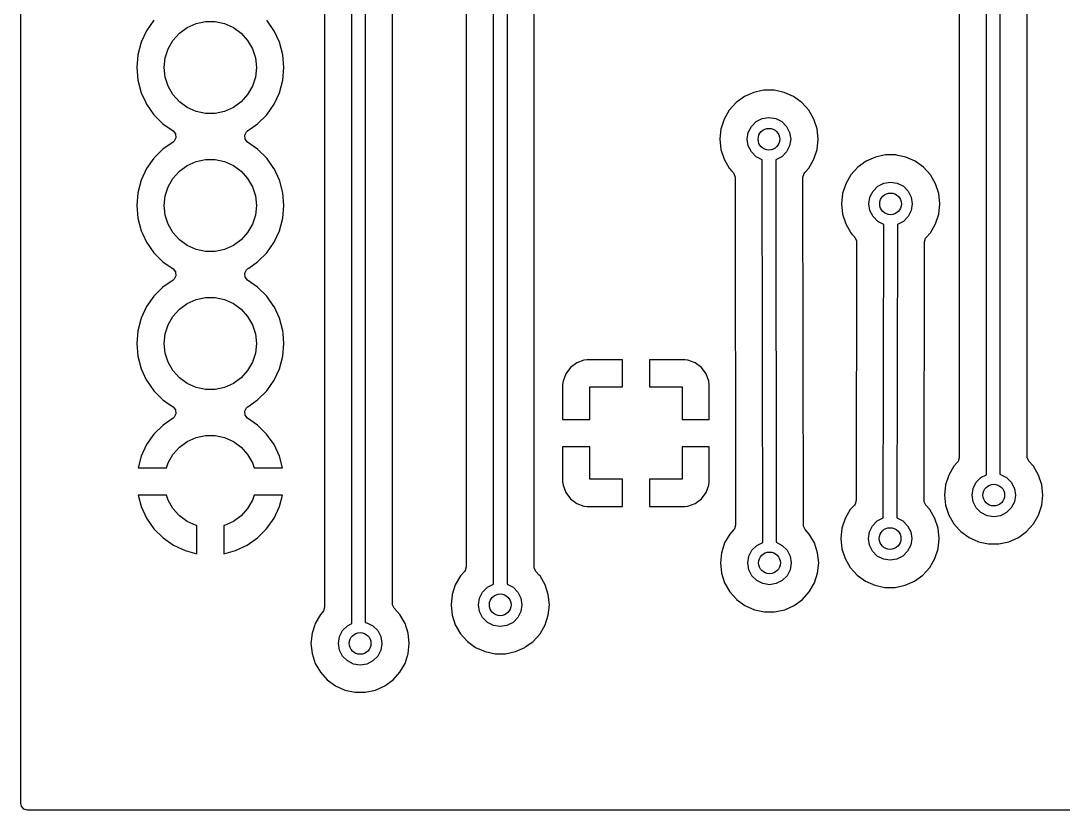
# Model space of a CAD drawing. Extents: x 3.21 to 9.09, y -3.7 to -1.61.
# Drawn here: x 3.209 to 3.964, y -2.76 to -2.188 of the extents above; entities that cross this region are included whole.
import ezdxf

# ---------------------------------------------------------------- set-up
doc = ezdxf.new("R2010")
doc.units = 0
doc.header["$MEASUREMENT"] = 0
doc.layers.add('BLACK', color=7, linetype='CONTINUOUS')

msp = doc.modelspace()

# ---------------------------------------------------------------- linework, layer by layer
at = {"layer": 'BLACK', "linetype": 'CONTINUOUS'}
for p, q in [((3.20868, -2.42205), (3.20868, -1.75315)), ((3.44862, -2.62502), (3.44862, -1.93385)), ((3.45846, -1.93385), (3.45846, -2.62421)), ((3.42892, -1.9464), (3.42892, -2.61317)), ((3.47817, -2.61055), (3.47817, -1.9464)), ((3.55138, -2.59647), (3.55138, -2.03897)), ((3.56122, -2.03897), (3.56122, -2.59647)), ((3.53167, -2.05152), (3.53167, -2.58391)), ((3.58093, -2.27402), (3.58093, -2.12087)), ((3.90886, -2.51714), (3.90886, -2.13582)), ((3.9187, -2.13582), (3.9187, -2.51686)), ((3.88915, -2.14837), (3.88915, -2.50482)), ((3.93841, -2.47008), (3.93841, -2.14837)), ((3.30518, -2.18774), (3.29984, -2.19536)), ((3.32933, -2.19307), (3.33572, -2.19022)), ((3.33572, -2.19022), (3.34257, -2.18877)), ((3.34257, -2.18877), (3.34956, -2.18877)), ((3.34956, -2.18877), (3.3564, -2.19022)), ((3.3564, -2.19022), (3.3628, -2.19307)), ((3.39217, -2.19519), (3.38695, -2.18774)), ((3.29984, -2.19536), (3.29591, -2.20379)), ((3.29984, -2.19536), (3.29984, -2.19536)), ((3.31899, -2.20238), (3.32367, -2.19718)), ((3.32367, -2.19718), (3.32933, -2.19307)), ((3.3628, -2.19307), (3.36846, -2.19718)), ((3.36846, -2.19718), (3.37314, -2.20238)), ((3.39228, -2.19536), (3.39217, -2.19519)), ((3.39622, -2.20379), (3.39228, -2.19536)), ((3.29591, -2.20379), (3.2935, -2.21278)), ((3.29591, -2.20379), (3.29591, -2.20379)), ((3.31549, -2.20844), (3.31899, -2.20238)), ((3.37314, -2.20238), (3.37663, -2.20844)), ((3.39862, -2.21278), (3.39622, -2.20379)), ((3.2935, -2.21278), (3.29269, -2.22205)), ((3.2935, -2.21278), (3.2935, -2.21278)), ((3.31333, -2.21509), (3.31549, -2.20844)), ((3.37663, -2.20844), (3.3788, -2.21509)), ((3.39944, -2.22205), (3.39862, -2.21278)), ((3.29269, -2.22205), (3.29269, -2.22205)), ((3.29269, -2.22205), (3.2935, -2.23132)), ((3.3126, -2.22205), (3.31333, -2.21509)), ((3.31333, -2.229), (3.3126, -2.22205)), ((3.3788, -2.21509), (3.37953, -2.22205)), ((3.37953, -2.22205), (3.3788, -2.229)), ((3.39862, -2.23132), (3.39944, -2.22205)), ((3.31549, -2.23566), (3.31333, -2.229)), ((3.3788, -2.229), (3.37663, -2.23566)), ((3.2935, -2.23132), (3.2935, -2.23132)), ((3.2935, -2.23132), (3.29591, -2.2403)), ((3.31899, -2.24172), (3.31549, -2.23566)), ((3.37663, -2.23566), (3.37314, -2.24172)), ((3.39622, -2.2403), (3.39862, -2.23132)), ((3.29591, -2.2403), (3.29591, -2.2403)), ((3.29591, -2.2403), (3.29591, -2.2403)), ((3.29591, -2.2403), (3.29928, -2.24752)), ((3.32367, -2.24692), (3.31899, -2.24172)), ((3.37314, -2.24172), (3.36846, -2.24692)), ((3.39228, -2.24873), (3.39622, -2.2403)), ((3.73336, -2.24314), (3.72733, -2.24752)), ((3.74017, -2.24011), (3.73336, -2.24314)), ((3.73336, -2.24314), (3.73336, -2.24314)), ((3.74628, -2.23881), (3.74017, -2.24011)), ((3.74017, -2.24011), (3.74017, -2.24011)), ((3.74745, -2.23856), (3.74628, -2.23881)), ((3.75491, -2.23856), (3.74745, -2.23856)), ((3.75608, -2.23881), (3.75491, -2.23856)), ((3.7622, -2.24011), (3.75608, -2.23881)), ((3.76901, -2.24314), (3.7622, -2.24011)), ((3.7622, -2.24011), (3.7622, -2.24011)), ((3.7742, -2.24692), (3.76901, -2.24314)), ((3.76901, -2.24314), (3.76901, -2.24314)), ((3.29928, -2.24752), (3.29984, -2.24873)), ((3.29984, -2.24873), (3.29984, -2.24873)), ((3.29984, -2.24873), (3.30518, -2.25635)), ((3.32933, -2.25103), (3.32367, -2.24692)), ((3.33572, -2.25387), (3.32933, -2.25103)), ((3.3628, -2.25103), (3.3564, -2.25387)), ((3.36846, -2.24692), (3.3628, -2.25103)), ((3.38695, -2.25635), (3.39228, -2.24873)), ((3.72733, -2.24752), (3.72234, -2.25306)), ((3.77503, -2.24752), (3.7742, -2.24692)), ((3.78002, -2.25306), (3.77503, -2.24752)), ((3.30518, -2.25635), (3.30518, -2.25635)), ((3.30518, -2.25635), (3.31176, -2.26293)), ((3.34257, -2.25533), (3.33572, -2.25387)), ((3.34956, -2.25533), (3.34257, -2.25533)), ((3.3564, -2.25387), (3.34956, -2.25533)), ((3.38037, -2.26293), (3.38695, -2.25635)), ((3.71861, -2.25952), (3.71675, -2.26527)), ((3.72234, -2.25306), (3.71861, -2.25952)), ((3.71861, -2.25952), (3.71861, -2.25952)), ((3.74192, -2.26128), (3.74631, -2.25904)), ((3.74631, -2.25904), (3.75118, -2.25827)), ((3.75118, -2.25827), (3.75605, -2.25904)), ((3.75605, -2.25904), (3.76044, -2.26128)), ((3.78375, -2.25952), (3.78002, -2.25306)), ((3.78605, -2.2666), (3.78375, -2.25952)), ((3.31176, -2.26293), (3.31176, -2.26293)), ((3.31176, -2.26293), (3.31906, -2.26805)), ((3.37306, -2.26805), (3.37687, -2.26538)), ((3.37687, -2.26538), (3.38037, -2.26293)), ((3.71631, -2.2666), (3.71553, -2.27402)), ((3.71675, -2.26527), (3.71631, -2.2666)), ((3.7362, -2.26915), (3.73844, -2.26476)), ((3.73844, -2.26476), (3.74192, -2.26128)), ((3.76044, -2.26128), (3.76392, -2.26476)), ((3.76392, -2.26476), (3.76616, -2.26915)), ((3.78683, -2.27402), (3.78605, -2.2666)), ((3.31906, -2.26805), (3.32078, -2.2702)), ((3.32106, -2.27293), (3.31982, -2.27539)), ((3.32078, -2.2702), (3.32106, -2.27293)), ((3.37106, -2.27116), (3.3723, -2.26871)), ((3.37135, -2.2739), (3.37106, -2.27116)), ((3.37306, -2.27605), (3.37135, -2.2739)), ((3.3723, -2.26871), (3.37306, -2.26805)), ((3.58093, -2.52236), (3.58093, -2.27402)), ((3.71553, -2.27402), (3.71631, -2.28143)), ((3.73543, -2.27402), (3.7362, -2.26915)), ((3.7362, -2.27888), (3.73543, -2.27402)), ((3.76616, -2.26915), (3.76693, -2.27402)), ((3.76693, -2.27402), (3.76616, -2.27888)), ((3.78605, -2.28143), (3.78683, -2.27402)), ((3.31176, -2.28116), (3.30518, -2.28774)), ((3.31906, -2.27605), (3.31176, -2.28116)), ((3.31982, -2.27539), (3.31906, -2.27605)), ((3.38037, -2.28116), (3.37306, -2.27605)), ((3.38695, -2.28774), (3.38037, -2.28116)), ((3.38037, -2.28116), (3.38037, -2.28116)), ((3.71631, -2.28143), (3.71631, -2.28143)), ((3.71631, -2.28143), (3.71861, -2.28851)), ((3.73844, -2.28327), (3.7362, -2.27888)), ((3.76616, -2.27888), (3.76392, -2.28327)), ((3.78375, -2.28852), (3.78605, -2.28143)), ((3.30518, -2.28774), (3.29984, -2.29536)), ((3.33572, -2.29022), (3.34257, -2.28877)), ((3.34257, -2.28877), (3.34956, -2.28877)), ((3.34956, -2.28877), (3.3564, -2.29022)), ((3.39217, -2.29519), (3.38695, -2.28774)), ((3.71861, -2.28851), (3.71861, -2.28852)), ((3.71861, -2.28852), (3.72234, -2.29497)), ((3.74192, -2.28676), (3.73844, -2.28327)), ((3.74628, -2.28897), (3.74192, -2.28676)), ((3.74663, -2.56616), (3.74628, -2.28897)), ((3.76044, -2.28676), (3.75612, -2.28896)), ((3.75612, -2.28896), (3.75648, -2.56614)), ((3.76392, -2.28327), (3.76044, -2.28676)), ((3.78002, -2.29497), (3.78375, -2.28852)), ((3.82155, -2.28999), (3.81552, -2.29437)), ((3.82835, -2.28696), (3.82155, -2.28999)), ((3.82155, -2.28999), (3.82155, -2.28999)), ((3.83437, -2.28568), (3.82835, -2.28696)), ((3.82835, -2.28696), (3.82835, -2.28696)), ((3.83564, -2.28541), (3.83437, -2.28568)), ((3.8431, -2.28541), (3.83564, -2.28541)), ((3.84465, -2.28574), (3.8431, -2.28541)), ((3.85039, -2.28696), (3.84465, -2.28574)), ((3.85719, -2.28999), (3.85039, -2.28696)), ((3.85039, -2.28696), (3.85039, -2.28696)), ((3.86322, -2.29437), (3.85719, -2.28999)), ((3.85719, -2.28999), (3.85719, -2.28999)), ((3.29984, -2.29536), (3.29591, -2.30379)), ((3.29984, -2.29536), (3.29984, -2.29536)), ((3.31899, -2.30238), (3.32367, -2.29718)), ((3.32367, -2.29718), (3.32933, -2.29307)), ((3.32933, -2.29307), (3.33572, -2.29022)), ((3.3564, -2.29022), (3.3628, -2.29307)), ((3.3628, -2.29307), (3.36846, -2.29718)), ((3.36846, -2.29718), (3.37314, -2.30238)), ((3.39228, -2.29536), (3.39217, -2.29519)), ((3.39622, -2.30379), (3.39228, -2.29536)), ((3.72234, -2.29497), (3.72411, -2.29694)), ((3.72411, -2.29694), (3.72534, -2.2983)), ((3.7771, -2.29822), (3.77769, -2.29756)), ((3.77769, -2.29756), (3.78002, -2.29497)), ((3.81552, -2.29437), (3.81053, -2.29991)), ((3.86821, -2.29991), (3.86322, -2.29437)), ((3.86322, -2.29437), (3.86322, -2.29437)), ((3.29591, -2.30379), (3.2935, -2.31278)), ((3.29591, -2.30379), (3.29591, -2.30379)), ((3.31549, -2.30844), (3.31899, -2.30238)), ((3.37314, -2.30238), (3.37663, -2.30844)), ((3.39638, -2.30441), (3.39622, -2.30379)), ((3.39622, -2.30379), (3.39622, -2.30379)), ((3.39622, -2.30379), (3.39622, -2.30379)), ((3.39862, -2.31278), (3.39638, -2.30441)), ((3.72534, -2.2983), (3.72653, -2.30078)), ((3.72653, -2.30078), (3.72659, -2.30156)), ((3.72659, -2.30156), (3.72691, -2.55363)), ((3.77584, -2.30149), (3.77661, -2.29885)), ((3.77616, -2.54984), (3.77584, -2.30149)), ((3.77661, -2.29885), (3.7771, -2.29822)), ((3.81053, -2.29991), (3.8068, -2.30637)), ((3.8345, -2.30589), (3.83937, -2.30512)), ((3.83937, -2.30512), (3.84424, -2.30589)), ((3.87194, -2.30637), (3.86821, -2.29991)), ((3.2935, -2.31278), (3.29269, -2.32205)), ((3.2935, -2.31278), (3.2935, -2.31278)), ((3.31333, -2.31509), (3.31549, -2.30844)), ((3.37663, -2.30844), (3.3788, -2.31509)), ((3.39944, -2.32205), (3.39862, -2.31278)), ((3.8068, -2.30637), (3.8045, -2.31345)), ((3.8068, -2.30637), (3.8068, -2.30637)), ((3.82439, -2.316), (3.82663, -2.31161)), ((3.82663, -2.31161), (3.83011, -2.30813)), ((3.83011, -2.30813), (3.8345, -2.30589)), ((3.84424, -2.30589), (3.84863, -2.30813)), ((3.84863, -2.30813), (3.85211, -2.31161)), ((3.85211, -2.31161), (3.85435, -2.316)), ((3.87424, -2.31345), (3.87194, -2.30637)), ((3.3126, -2.32205), (3.31333, -2.31509)), ((3.3788, -2.31509), (3.37953, -2.32205)), ((3.8045, -2.31345), (3.80372, -2.32087)), ((3.8045, -2.31345), (3.8045, -2.31345)), ((3.82362, -2.32087), (3.82439, -2.316)), ((3.85435, -2.316), (3.85512, -2.32087)), ((3.87502, -2.32087), (3.87424, -2.31345)), ((3.29269, -2.32205), (3.29269, -2.32205)), ((3.29269, -2.32205), (3.2935, -2.33132)), ((3.31333, -2.329), (3.3126, -2.32205)), ((3.37953, -2.32205), (3.3788, -2.329)), ((3.39862, -2.33132), (3.39944, -2.32205)), ((3.80372, -2.32087), (3.8045, -2.32828)), ((3.82439, -2.32573), (3.82362, -2.32087)), ((3.82663, -2.33012), (3.82439, -2.32573)), ((3.85435, -2.32573), (3.85211, -2.33012)), ((3.85512, -2.32087), (3.85435, -2.32573)), ((3.87424, -2.32828), (3.87502, -2.32087)), ((3.2935, -2.33132), (3.2935, -2.33132)), ((3.2935, -2.33132), (3.29591, -2.3403)), ((3.31549, -2.33566), (3.31333, -2.329)), ((3.3788, -2.329), (3.37663, -2.33566)), ((3.39622, -2.3403), (3.39862, -2.33132)), ((3.8045, -2.32828), (3.8045, -2.32828)), ((3.8045, -2.32828), (3.8068, -2.33537)), ((3.8068, -2.33537), (3.8068, -2.33537)), ((3.8068, -2.33537), (3.81053, -2.34182)), ((3.83011, -2.33361), (3.82663, -2.33012)), ((3.83442, -2.3358), (3.83011, -2.33361)), ((3.84863, -2.33361), (3.84427, -2.33583)), ((3.85211, -2.33012), (3.84863, -2.33361)), ((3.86821, -2.34182), (3.87194, -2.33537)), ((3.87194, -2.33537), (3.87424, -2.32828)), ((3.29591, -2.3403), (3.29591, -2.3403)), ((3.29591, -2.3403), (3.29591, -2.3403)), ((3.29591, -2.3403), (3.29705, -2.34275)), ((3.29705, -2.34275), (3.29984, -2.34873)), ((3.31899, -2.34172), (3.31549, -2.33566)), ((3.32367, -2.34692), (3.31899, -2.34172)), ((3.37314, -2.34172), (3.36846, -2.34692)), ((3.37663, -2.33566), (3.37314, -2.34172)), ((3.39228, -2.34873), (3.39622, -2.3403)), ((3.81053, -2.34182), (3.81137, -2.34275)), ((3.81137, -2.34275), (3.81345, -2.34506)), ((3.83408, -2.54842), (3.83442, -2.3358)), ((3.84427, -2.33583), (3.84392, -2.54845)), ((3.86521, -2.34516), (3.86821, -2.34182)), ((3.29984, -2.34873), (3.29984, -2.34873)), ((3.29984, -2.34873), (3.30518, -2.35635)), ((3.32933, -2.35103), (3.32367, -2.34692)), ((3.36846, -2.34692), (3.3628, -2.35103)), ((3.38695, -2.35635), (3.39228, -2.34873)), ((3.81345, -2.34506), (3.81464, -2.34754)), ((3.8147, -2.34833), (3.8144, -2.53584)), ((3.81464, -2.34754), (3.8147, -2.34833)), ((3.86365, -2.53592), (3.86395, -2.34842)), ((3.86395, -2.34842), (3.86473, -2.34578)), ((3.86473, -2.34578), (3.86521, -2.34516)), ((3.30518, -2.35635), (3.30518, -2.35635)), ((3.30518, -2.35635), (3.31176, -2.36293)), ((3.33572, -2.35387), (3.32933, -2.35103)), ((3.34257, -2.35533), (3.33572, -2.35387)), ((3.34956, -2.35533), (3.34257, -2.35533)), ((3.3564, -2.35387), (3.34956, -2.35533)), ((3.3628, -2.35103), (3.3564, -2.35387)), ((3.38037, -2.36293), (3.38695, -2.35635)), ((3.31176, -2.36293), (3.31176, -2.36293)), ((3.31176, -2.36293), (3.31906, -2.36805)), ((3.37394, -2.36744), (3.38037, -2.36293)), ((3.31906, -2.36805), (3.32078, -2.3702)), ((3.32106, -2.37293), (3.31982, -2.37539)), ((3.32078, -2.3702), (3.32106, -2.37293)), ((3.37106, -2.37116), (3.3723, -2.36871)), ((3.37135, -2.3739), (3.37106, -2.37116)), ((3.3723, -2.36871), (3.37306, -2.36805)), ((3.37306, -2.36805), (3.37394, -2.36744)), ((3.31906, -2.37605), (3.31176, -2.38116)), ((3.31982, -2.37539), (3.31906, -2.37605)), ((3.37306, -2.37605), (3.37135, -2.3739)), ((3.38037, -2.38116), (3.37306, -2.37605)), ((3.30518, -2.38774), (3.29984, -2.39536)), ((3.31176, -2.38116), (3.30518, -2.38774)), ((3.38695, -2.38774), (3.38037, -2.38116)), ((3.38037, -2.38116), (3.38037, -2.38116)), ((3.39217, -2.39519), (3.38695, -2.38774)), ((3.29984, -2.39536), (3.29591, -2.40379)), ((3.29984, -2.39536), (3.29984, -2.39536)), ((3.32367, -2.39718), (3.32933, -2.39307)), ((3.32933, -2.39307), (3.33572, -2.39022)), ((3.33572, -2.39022), (3.34257, -2.38877)), ((3.34257, -2.38877), (3.34956, -2.38877)), ((3.34956, -2.38877), (3.3564, -2.39022)), ((3.3564, -2.39022), (3.3628, -2.39307)), ((3.3628, -2.39307), (3.36846, -2.39718)), ((3.39228, -2.39536), (3.39217, -2.39519)), ((3.39622, -2.40379), (3.39228, -2.39536)), ((3.31549, -2.40844), (3.31899, -2.40238)), ((3.31899, -2.40238), (3.32367, -2.39718)), ((3.36846, -2.39718), (3.37314, -2.40238)), ((3.37314, -2.40238), (3.37663, -2.40844)), ((3.29591, -2.40379), (3.2935, -2.41278)), ((3.29591, -2.40379), (3.29591, -2.40379)), ((3.31333, -2.41509), (3.31549, -2.40844)), ((3.37663, -2.40844), (3.3788, -2.41509)), ((3.39862, -2.41278), (3.39622, -2.40379)), ((3.2935, -2.41278), (3.29269, -2.42205)), ((3.2935, -2.41278), (3.2935, -2.41278)), ((3.3126, -2.42205), (3.31333, -2.41509)), ((3.3788, -2.41509), (3.37953, -2.42205)), ((3.39879, -2.41473), (3.39862, -2.41278)), ((3.39943, -2.42194), (3.39879, -2.41473)), ((3.20868, -2.75533), (3.20868, -2.42205)), ((3.29269, -2.42205), (3.29269, -2.42205)), ((3.29269, -2.42205), (3.2935, -2.43132)), ((3.31333, -2.429), (3.3126, -2.42205)), ((3.37953, -2.42205), (3.3788, -2.429)), ((3.39862, -2.43132), (3.39944, -2.42205)), ((3.39944, -2.42205), (3.39943, -2.42194)), ((3.2935, -2.43132), (3.2935, -2.43132)), ((3.2935, -2.43132), (3.29591, -2.4403)), ((3.31549, -2.43566), (3.31333, -2.429)), ((3.3788, -2.429), (3.37663, -2.43566)), ((3.39622, -2.4403), (3.39862, -2.43132)), ((3.29591, -2.4403), (3.29591, -2.4403)), ((3.29591, -2.4403), (3.29591, -2.4403)), ((3.29591, -2.4403), (3.29963, -2.44828)), ((3.31899, -2.44172), (3.31549, -2.43566)), ((3.37663, -2.43566), (3.37314, -2.44172)), ((3.39228, -2.44873), (3.39622, -2.4403)), ((3.6072, -2.43948), (3.60381, -2.44401)), ((3.61173, -2.43609), (3.6072, -2.43948)), ((3.6072, -2.43948), (3.6072, -2.43948)), ((3.61703, -2.43411), (3.61173, -2.43609)), ((3.61173, -2.43609), (3.61173, -2.43609)), ((3.61938, -2.43386), (3.61703, -2.43411)), ((3.61703, -2.43411), (3.61703, -2.43411)), ((3.64488, -2.43386), (3.61938, -2.43386)), ((3.64488, -2.45354), (3.64488, -2.43386)), ((3.69007, -2.43386), (3.66457, -2.43386)), ((3.66457, -2.43386), (3.66457, -2.45354)), ((3.69242, -2.43411), (3.69007, -2.43386)), ((3.69772, -2.43609), (3.69242, -2.43411)), ((3.69242, -2.43411), (3.69242, -2.43411)), ((3.70225, -2.43948), (3.69772, -2.43609)), ((3.69772, -2.43609), (3.69772, -2.43609)), ((3.70564, -2.44401), (3.70225, -2.43948)), ((3.70225, -2.43948), (3.70225, -2.43948)), ((3.29963, -2.44828), (3.29984, -2.44873)), ((3.29984, -2.44873), (3.29984, -2.44873)), ((3.29984, -2.44873), (3.30518, -2.45635)), ((3.32367, -2.44692), (3.31899, -2.44172)), ((3.32933, -2.45103), (3.32367, -2.44692)), ((3.36846, -2.44692), (3.3628, -2.45103)), ((3.37314, -2.44172), (3.36846, -2.44692)), ((3.38695, -2.45635), (3.39228, -2.44873)), ((3.6038, -2.44401), (3.60183, -2.44932)), ((3.60381, -2.44401), (3.6038, -2.44401)), ((3.70762, -2.44932), (3.70564, -2.44401)), ((3.70564, -2.44401), (3.70564, -2.44401)), ((3.30518, -2.45635), (3.30518, -2.45635)), ((3.30518, -2.45635), (3.31176, -2.46293)), ((3.33572, -2.45387), (3.32933, -2.45103)), ((3.34257, -2.45533), (3.33572, -2.45387)), ((3.34956, -2.45533), (3.34257, -2.45533)), ((3.3564, -2.45387), (3.34956, -2.45533)), ((3.3628, -2.45103), (3.3564, -2.45387)), ((3.38037, -2.46293), (3.38695, -2.45635)), ((3.60183, -2.44932), (3.60157, -2.45166)), ((3.60157, -2.45166), (3.60157, -2.47717)), ((3.60183, -2.44932), (3.60183, -2.44932)), ((3.62126, -2.47717), (3.62126, -2.45354)), ((3.62126, -2.45354), (3.64488, -2.45354)), ((3.66457, -2.45354), (3.68819, -2.45354)), ((3.68819, -2.45354), (3.68819, -2.47717)), ((3.70787, -2.45166), (3.70762, -2.44932)), ((3.70762, -2.44932), (3.70762, -2.44932)), ((3.70787, -2.47717), (3.70787, -2.45166)), ((3.70787, -2.45166), (3.70787, -2.45166)), ((3.31176, -2.46293), (3.31176, -2.46293)), ((3.31176, -2.46293), (3.31332, -2.46403)), ((3.37324, -2.46793), (3.38037, -2.46293)), ((3.31332, -2.46403), (3.31803, -2.46732)), ((3.31803, -2.46732), (3.31908, -2.46806)), ((3.31908, -2.46806), (3.3208, -2.47021)), ((3.3208, -2.47021), (3.32108, -2.47295)), ((3.37105, -2.47117), (3.37229, -2.46872)), ((3.37133, -2.47391), (3.37105, -2.47117)), ((3.37229, -2.46872), (3.37305, -2.46806)), ((3.37305, -2.46806), (3.37324, -2.46793)), ((3.93841, -2.50395), (3.93841, -2.47008)), ((3.31908, -2.47606), (3.31177, -2.48118)), ((3.31984, -2.4754), (3.31908, -2.47606)), ((3.32108, -2.47295), (3.31984, -2.4754)), ((3.37305, -2.47606), (3.37133, -2.47391)), ((3.38036, -2.48118), (3.37305, -2.47606)), ((3.60157, -2.47717), (3.62126, -2.47717)), ((3.68819, -2.47717), (3.70787, -2.47717)), ((3.31177, -2.48118), (3.30519, -2.48775)), ((3.31177, -2.48118), (3.31177, -2.48118)), ((3.38693, -2.48775), (3.38036, -2.48118)), ((3.30519, -2.48775), (3.29986, -2.49537)), ((3.30519, -2.48775), (3.30519, -2.48775)), ((3.32367, -2.49718), (3.32933, -2.49307)), ((3.32933, -2.49307), (3.33572, -2.49022)), ((3.33572, -2.49022), (3.34257, -2.48877)), ((3.34257, -2.48877), (3.34956, -2.48877)), ((3.34956, -2.48877), (3.3564, -2.49022)), ((3.3564, -2.49022), (3.3628, -2.49307)), ((3.3628, -2.49307), (3.36846, -2.49718)), ((3.39227, -2.49537), (3.38693, -2.48775)), ((3.38693, -2.48775), (3.38693, -2.48775)), ((3.29986, -2.49537), (3.29593, -2.5038)), ((3.29986, -2.49537), (3.29986, -2.49537)), ((3.31899, -2.50238), (3.32367, -2.49718)), ((3.36846, -2.49718), (3.37314, -2.50238)), ((3.3962, -2.5038), (3.39227, -2.49537)), ((3.39227, -2.49537), (3.39227, -2.49537)), ((3.62126, -2.49685), (3.60157, -2.49685)), ((3.60157, -2.49685), (3.60157, -2.52236)), ((3.62126, -2.52047), (3.62126, -2.49685)), ((3.70787, -2.49685), (3.68819, -2.49685)), ((3.68819, -2.49685), (3.68819, -2.52047)), ((3.70787, -2.52236), (3.70787, -2.49685)), ((3.29593, -2.5038), (3.29368, -2.5122)), ((3.29593, -2.5038), (3.29593, -2.5038)), ((3.31427, -2.5122), (3.31549, -2.50844)), ((3.31549, -2.50844), (3.31899, -2.50238)), ((3.37314, -2.50238), (3.37663, -2.50844)), ((3.37663, -2.50844), (3.37786, -2.5122)), ((3.39845, -2.5122), (3.3962, -2.5038)), ((3.3962, -2.5038), (3.3962, -2.5038)), ((3.8879, -2.50809), (3.88533, -2.51094)), ((3.88838, -2.50746), (3.8879, -2.50809)), ((3.88915, -2.50482), (3.88838, -2.50746)), ((3.93847, -2.50473), (3.93841, -2.50395)), ((3.93966, -2.50721), (3.93847, -2.50473)), ((3.94301, -2.51094), (3.93966, -2.50721)), ((3.29368, -2.5122), (3.29368, -2.5122)), ((3.29368, -2.5122), (3.31427, -2.5122)), ((3.37786, -2.5122), (3.39845, -2.5122)), ((3.39845, -2.5122), (3.39845, -2.5122)), ((3.88533, -2.51094), (3.88161, -2.51739)), ((3.9187, -2.51686), (3.91904, -2.51691)), ((3.94674, -2.51739), (3.94301, -2.51094)), ((3.58093, -2.58391), (3.58093, -2.52236)), ((3.60157, -2.52236), (3.60183, -2.5247)), ((3.64488, -2.52047), (3.62126, -2.52047)), ((3.64488, -2.54016), (3.64488, -2.52047)), ((3.68819, -2.52047), (3.66457, -2.52047)), ((3.66457, -2.52047), (3.66457, -2.54016)), ((3.70762, -2.5247), (3.70787, -2.52236)), ((3.70787, -2.52236), (3.70787, -2.52236)), ((3.88161, -2.51739), (3.8793, -2.52448)), ((3.88161, -2.51739), (3.88161, -2.51739)), ((3.8992, -2.52702), (3.90143, -2.52263)), ((3.90143, -2.52263), (3.90492, -2.51915)), ((3.90492, -2.51915), (3.90886, -2.51714)), ((3.91904, -2.51691), (3.92343, -2.51915)), ((3.92343, -2.51915), (3.92691, -2.52263)), ((3.92691, -2.52263), (3.92915, -2.52702)), ((3.94904, -2.52448), (3.94674, -2.51739)), ((3.29368, -2.53189), (3.29593, -2.54029)), ((3.31427, -2.53189), (3.29368, -2.53189)), ((3.31549, -2.53566), (3.31427, -2.53189)), ((3.37786, -2.53189), (3.37663, -2.53566)), ((3.39845, -2.53189), (3.37786, -2.53189)), ((3.3962, -2.54029), (3.39845, -2.53189)), ((3.60183, -2.5247), (3.60183, -2.5247)), ((3.60183, -2.5247), (3.6038, -2.53)), ((3.6038, -2.53), (3.60381, -2.53)), ((3.60381, -2.53), (3.6072, -2.53453)), ((3.70225, -2.53453), (3.70564, -2.53)), ((3.70564, -2.53), (3.70762, -2.5247)), ((3.70564, -2.53), (3.70564, -2.53)), ((3.70762, -2.5247), (3.70762, -2.5247)), ((3.8793, -2.52448), (3.87853, -2.53189)), ((3.87853, -2.53189), (3.8793, -2.5393)), ((3.8793, -2.52448), (3.8793, -2.52448)), ((3.89843, -2.53189), (3.8992, -2.52702)), ((3.8992, -2.53676), (3.89843, -2.53189)), ((3.92915, -2.52702), (3.92992, -2.53189)), ((3.92992, -2.53189), (3.92915, -2.53676)), ((3.94982, -2.53189), (3.94904, -2.52448)), ((3.94904, -2.5393), (3.94982, -2.53189)), ((3.31899, -2.54172), (3.31549, -2.53566)), ((3.37663, -2.53566), (3.37314, -2.54172)), ((3.6072, -2.53453), (3.6072, -2.53454)), ((3.6072, -2.53454), (3.61173, -2.53793)), ((3.61173, -2.53793), (3.61173, -2.53793)), ((3.61173, -2.53793), (3.61703, -2.53991)), ((3.69242, -2.53991), (3.69772, -2.53793)), ((3.69772, -2.53793), (3.70225, -2.53454)), ((3.69772, -2.53793), (3.69772, -2.53793)), ((3.70225, -2.53454), (3.70225, -2.53453)), ((3.81314, -2.5391), (3.81014, -2.54243)), ((3.81362, -2.53847), (3.81314, -2.5391)), ((3.8144, -2.53584), (3.81362, -2.53847)), ((3.86371, -2.53671), (3.86365, -2.53592)), ((3.8649, -2.53919), (3.86371, -2.53671)), ((3.865, -2.5393), (3.8649, -2.53919)), ((3.86782, -2.54243), (3.865, -2.5393)), ((3.8793, -2.5393), (3.8793, -2.5393)), ((3.8793, -2.5393), (3.88161, -2.54639)), ((3.90143, -2.54115), (3.8992, -2.53676)), ((3.92915, -2.53676), (3.92691, -2.54115)), ((3.94674, -2.54639), (3.94904, -2.5393)), ((3.29593, -2.54029), (3.29593, -2.54029)), ((3.29593, -2.54029), (3.29986, -2.54872)), ((3.32367, -2.54692), (3.31899, -2.54172)), ((3.32933, -2.55103), (3.32367, -2.54692)), ((3.36846, -2.54692), (3.3628, -2.55103)), ((3.37314, -2.54172), (3.36846, -2.54692)), ((3.39227, -2.54872), (3.3962, -2.54029)), ((3.3962, -2.54029), (3.3962, -2.54029)), ((3.61703, -2.53991), (3.61703, -2.53991)), ((3.61703, -2.53991), (3.61938, -2.54016)), ((3.61938, -2.54016), (3.61938, -2.54016)), ((3.61938, -2.54016), (3.64488, -2.54016)), ((3.66457, -2.54016), (3.69007, -2.54016)), ((3.69007, -2.54016), (3.69242, -2.53991)), ((3.69007, -2.54016), (3.69007, -2.54016)), ((3.69242, -2.53991), (3.69242, -2.53991)), ((3.81014, -2.54243), (3.80641, -2.54889)), ((3.87154, -2.54889), (3.86782, -2.54243)), ((3.88161, -2.54639), (3.88161, -2.54639)), ((3.88161, -2.54639), (3.88533, -2.55284)), ((3.90492, -2.54463), (3.90143, -2.54115)), ((3.90931, -2.54687), (3.90492, -2.54463)), ((3.91417, -2.54764), (3.90931, -2.54687)), ((3.91904, -2.54687), (3.91417, -2.54764)), ((3.92343, -2.54463), (3.91904, -2.54687)), ((3.92691, -2.54115), (3.92343, -2.54463)), ((3.94301, -2.55284), (3.94674, -2.54639)), ((3.29986, -2.54872), (3.30519, -2.55634)), ((3.33572, -2.55387), (3.32933, -2.55103)), ((3.33622, -2.55398), (3.33572, -2.55387)), ((3.33622, -2.57443), (3.33622, -2.55398)), ((3.3564, -2.55387), (3.35591, -2.55398)), ((3.35591, -2.55398), (3.35591, -2.57443)), ((3.3628, -2.55103), (3.3564, -2.55387)), ((3.38693, -2.55634), (3.39227, -2.54872)), ((3.72691, -2.55363), (3.72614, -2.55627)), ((3.77617, -2.55356), (3.77616, -2.54984)), ((3.77623, -2.55434), (3.77617, -2.55356)), ((3.77742, -2.55682), (3.77623, -2.55434)), ((3.80641, -2.54889), (3.80411, -2.55597)), ((3.80641, -2.54889), (3.80641, -2.54889)), ((3.824, -2.55852), (3.82624, -2.55413)), ((3.82624, -2.55413), (3.82972, -2.55065)), ((3.82972, -2.55065), (3.83408, -2.54842)), ((3.84392, -2.54845), (3.84823, -2.55065)), ((3.84823, -2.55065), (3.85172, -2.55413)), ((3.85172, -2.55413), (3.85395, -2.55852)), ((3.87385, -2.55597), (3.87154, -2.54889)), ((3.88533, -2.55284), (3.8892, -2.55714)), ((3.93803, -2.55838), (3.94301, -2.55284)), ((3.30519, -2.55634), (3.31177, -2.56292)), ((3.38036, -2.56292), (3.38693, -2.55634)), ((3.72273, -2.56015), (3.71901, -2.5666)), ((3.72566, -2.5569), (3.72273, -2.56015)), ((3.72273, -2.56015), (3.72273, -2.56015)), ((3.72614, -2.55627), (3.72566, -2.5569)), ((3.78041, -2.56015), (3.77742, -2.55682)), ((3.78228, -2.56339), (3.78041, -2.56015)), ((3.80411, -2.55597), (3.80333, -2.56339)), ((3.80411, -2.55597), (3.80411, -2.55597)), ((3.82323, -2.56339), (3.824, -2.55852)), ((3.85395, -2.55852), (3.85472, -2.56339)), ((3.87462, -2.56339), (3.87385, -2.55597)), ((3.8892, -2.55714), (3.89032, -2.55838)), ((3.89032, -2.55838), (3.89635, -2.56276)), ((3.932, -2.56276), (3.93803, -2.55838)), ((3.31177, -2.56292), (3.31939, -2.56825)), ((3.31939, -2.56825), (3.32782, -2.57218)), ((3.36431, -2.57218), (3.37274, -2.56825)), ((3.37274, -2.56825), (3.38036, -2.56292)), ((3.71901, -2.5666), (3.71693, -2.57299)), ((3.71901, -2.5666), (3.71901, -2.5666)), ((3.73883, -2.57185), (3.74232, -2.56836)), ((3.74232, -2.56836), (3.74663, -2.56616)), ((3.75648, -2.56614), (3.76083, -2.56836)), ((3.76083, -2.56836), (3.76432, -2.57185)), ((3.78414, -2.5666), (3.78228, -2.56339)), ((3.78644, -2.57369), (3.78414, -2.5666)), ((3.80333, -2.56339), (3.80411, -2.5708)), ((3.824, -2.56825), (3.82323, -2.56339)), ((3.82624, -2.57264), (3.824, -2.56825)), ((3.85395, -2.56825), (3.85172, -2.57264)), ((3.85472, -2.56339), (3.85395, -2.56825)), ((3.87385, -2.5708), (3.87462, -2.56339)), ((3.89635, -2.56276), (3.89635, -2.56276)), ((3.89635, -2.56276), (3.90316, -2.56579)), ((3.90316, -2.56579), (3.90316, -2.56579)), ((3.90316, -2.56579), (3.91045, -2.56734)), ((3.91045, -2.56734), (3.91045, -2.56734)), ((3.91045, -2.56734), (3.9179, -2.56734)), ((3.9179, -2.56734), (3.92519, -2.56579)), ((3.9179, -2.56734), (3.9179, -2.56734)), ((3.92519, -2.56579), (3.932, -2.56276)), ((3.32782, -2.57218), (3.32782, -2.57218)), ((3.32782, -2.57218), (3.33622, -2.57443)), ((3.35591, -2.57443), (3.36431, -2.57218)), ((3.36431, -2.57218), (3.36431, -2.57218)), ((3.71671, -2.57369), (3.71593, -2.5811)), ((3.71693, -2.57299), (3.71671, -2.57369)), ((3.73583, -2.5811), (3.7366, -2.57624)), ((3.7366, -2.57624), (3.73883, -2.57185)), ((3.76432, -2.57185), (3.76655, -2.57624)), ((3.76655, -2.57624), (3.76732, -2.5811)), ((3.78722, -2.5811), (3.78644, -2.57369)), ((3.80411, -2.5708), (3.80411, -2.5708)), ((3.80411, -2.5708), (3.80641, -2.57788)), ((3.82972, -2.57613), (3.82624, -2.57264)), ((3.83411, -2.57836), (3.82972, -2.57613)), ((3.84823, -2.57613), (3.84384, -2.57836)), ((3.85172, -2.57264), (3.84823, -2.57613)), ((3.87154, -2.57789), (3.87385, -2.5708)), ((3.53167, -2.58391), (3.5309, -2.58655)), ((3.58099, -2.5847), (3.58093, -2.58391)), ((3.58218, -2.58718), (3.58099, -2.5847)), ((3.71593, -2.5811), (3.71671, -2.58851)), ((3.7366, -2.58597), (3.73583, -2.5811)), ((3.76732, -2.5811), (3.76655, -2.58597)), ((3.78644, -2.58851), (3.78722, -2.5811)), ((3.80641, -2.57788), (3.80641, -2.57789)), ((3.80641, -2.57789), (3.81014, -2.58434)), ((3.81014, -2.58434), (3.81269, -2.58718)), ((3.83898, -2.57913), (3.83411, -2.57836)), ((3.84384, -2.57836), (3.83898, -2.57913)), ((3.86283, -2.58988), (3.86782, -2.58434)), ((3.86782, -2.58434), (3.87154, -2.57789)), ((3.52746, -2.59046), (3.52373, -2.59692)), ((3.53042, -2.58718), (3.52746, -2.59046)), ((3.5309, -2.58655), (3.53042, -2.58718)), ((3.58461, -2.58988), (3.58218, -2.58718)), ((3.58514, -2.59046), (3.58461, -2.58988)), ((3.58887, -2.59692), (3.58514, -2.59046)), ((3.71671, -2.58851), (3.71671, -2.58851)), ((3.71671, -2.58851), (3.71901, -2.5956)), ((3.73883, -2.59036), (3.7366, -2.58597)), ((3.74232, -2.59384), (3.73883, -2.59036)), ((3.76432, -2.59036), (3.76083, -2.59384)), ((3.76655, -2.58597), (3.76432, -2.59036)), ((3.78414, -2.5956), (3.78644, -2.58851)), ((3.81269, -2.58718), (3.81512, -2.58988)), ((3.81512, -2.58988), (3.82115, -2.59426)), ((3.8568, -2.59426), (3.86283, -2.58988)), ((3.52373, -2.59692), (3.52143, -2.60401)), ((3.52373, -2.59692), (3.52373, -2.59692)), ((3.54356, -2.60216), (3.54704, -2.59868)), ((3.54704, -2.59868), (3.55138, -2.59647)), ((3.56122, -2.59647), (3.56556, -2.59868)), ((3.56556, -2.59868), (3.56904, -2.60216)), ((3.59117, -2.60401), (3.58887, -2.59692)), ((3.71901, -2.5956), (3.71901, -2.5956)), ((3.71901, -2.5956), (3.72273, -2.60206)), ((3.74671, -2.59608), (3.74232, -2.59384)), ((3.75157, -2.59685), (3.74671, -2.59608)), ((3.75644, -2.59608), (3.75157, -2.59685)), ((3.76083, -2.59384), (3.75644, -2.59608)), ((3.78041, -2.60206), (3.78414, -2.5956)), ((3.82115, -2.59426), (3.82115, -2.59426)), ((3.82115, -2.59426), (3.82796, -2.59729)), ((3.82796, -2.59729), (3.82796, -2.59729)), ((3.82796, -2.59729), (3.83525, -2.59884)), ((3.83525, -2.59884), (3.83525, -2.59884)), ((3.83525, -2.59884), (3.8427, -2.59884)), ((3.8427, -2.59884), (3.84999, -2.59729)), ((3.8427, -2.59884), (3.8427, -2.59884)), ((3.84999, -2.59729), (3.8568, -2.59426)), ((3.52143, -2.60401), (3.52065, -2.61142)), ((3.52143, -2.60401), (3.52143, -2.60401)), ((3.54055, -2.61142), (3.54132, -2.60655)), ((3.54132, -2.60655), (3.54356, -2.60216)), ((3.56904, -2.60216), (3.57128, -2.60655)), ((3.57128, -2.60655), (3.57205, -2.61142)), ((3.59195, -2.61142), (3.59117, -2.60401)), ((3.72273, -2.60206), (3.72757, -2.60743)), ((3.72757, -2.60743), (3.72772, -2.60759)), ((3.77543, -2.60759), (3.78041, -2.60206)), ((3.42892, -2.61317), (3.42814, -2.61581)), ((3.47823, -2.61134), (3.47817, -2.61055)), ((3.47827, -2.61142), (3.47823, -2.61134)), ((3.47942, -2.61382), (3.47827, -2.61142)), ((3.48356, -2.61842), (3.47942, -2.61382)), ((3.52065, -2.61142), (3.52143, -2.61883)), ((3.54132, -2.61628), (3.54055, -2.61142)), ((3.57205, -2.61142), (3.57128, -2.61628)), ((3.59117, -2.61883), (3.59195, -2.61142)), ((3.72772, -2.60759), (3.73375, -2.61197)), ((3.73375, -2.61197), (3.73375, -2.61197)), ((3.73375, -2.61197), (3.74056, -2.61501)), ((3.74056, -2.61501), (3.74056, -2.61501)), ((3.74056, -2.61501), (3.74785, -2.61656)), ((3.7553, -2.61656), (3.76259, -2.61501)), ((3.76259, -2.61501), (3.7694, -2.61197)), ((3.7694, -2.61197), (3.77543, -2.60759)), ((3.42588, -2.61842), (3.42216, -2.62487)), ((3.42766, -2.61644), (3.42588, -2.61842)), ((3.42814, -2.61581), (3.42766, -2.61644)), ((3.48729, -2.62487), (3.48356, -2.61842)), ((3.52143, -2.61883), (3.52143, -2.61883)), ((3.52143, -2.61883), (3.52373, -2.62592)), ((3.54356, -2.62067), (3.54132, -2.61628)), ((3.54704, -2.62416), (3.54356, -2.62067)), ((3.56904, -2.62067), (3.56556, -2.62416)), ((3.57128, -2.61628), (3.56904, -2.62067)), ((3.58887, -2.62592), (3.59117, -2.61883)), ((3.74785, -2.61656), (3.74785, -2.61656)), ((3.74785, -2.61656), (3.7553, -2.61656)), ((3.7553, -2.61656), (3.7553, -2.61656)), ((3.42182, -2.62592), (3.41986, -2.63196)), ((3.42216, -2.62487), (3.42182, -2.62592)), ((3.42216, -2.62487), (3.42216, -2.62487)), ((3.43975, -2.6345), (3.44198, -2.63011)), ((3.44198, -2.63011), (3.44547, -2.62663)), ((3.44547, -2.62663), (3.44862, -2.62502)), ((3.45846, -2.62421), (3.45959, -2.62439)), ((3.45959, -2.62439), (3.46398, -2.62663)), ((3.46398, -2.62663), (3.46746, -2.63011)), ((3.46746, -2.63011), (3.4697, -2.6345)), ((3.48959, -2.63196), (3.48729, -2.62487)), ((3.52373, -2.62592), (3.52373, -2.62592)), ((3.52373, -2.62592), (3.52746, -2.63237)), ((3.55143, -2.62639), (3.54704, -2.62416)), ((3.5563, -2.62717), (3.55143, -2.62639)), ((3.56117, -2.62639), (3.5563, -2.62717)), ((3.56556, -2.62416), (3.56117, -2.62639)), ((3.58514, -2.63237), (3.58887, -2.62592)), ((3.41986, -2.63196), (3.41908, -2.63937)), ((3.43898, -2.63937), (3.43975, -2.6345)), ((3.4697, -2.6345), (3.47047, -2.63937)), ((3.49037, -2.63937), (3.48959, -2.63196)), ((3.52746, -2.63237), (3.53245, -2.63791)), ((3.58015, -2.63791), (3.58514, -2.63237)), ((3.41908, -2.63937), (3.41986, -2.64678)), ((3.43975, -2.64424), (3.43898, -2.63937)), ((3.44198, -2.64863), (3.43975, -2.64424)), ((3.4697, -2.64424), (3.46746, -2.64863)), ((3.47047, -2.63937), (3.4697, -2.64424)), ((3.48959, -2.64678), (3.49037, -2.63937)), ((3.53245, -2.63791), (3.53848, -2.64229)), ((3.53848, -2.64229), (3.53848, -2.64229)), ((3.53848, -2.64229), (3.54528, -2.64532)), ((3.54528, -2.64532), (3.54528, -2.64532)), ((3.54528, -2.64532), (3.55257, -2.64687)), ((3.56003, -2.64687), (3.56732, -2.64532)), ((3.56732, -2.64532), (3.57412, -2.64229)), ((3.57412, -2.64229), (3.57489, -2.64173)), ((3.57489, -2.64173), (3.58015, -2.63791)), ((3.41986, -2.64678), (3.41986, -2.64678)), ((3.41986, -2.64678), (3.42216, -2.65387)), ((3.44547, -2.65211), (3.44198, -2.64863)), ((3.44986, -2.65435), (3.44547, -2.65211)), ((3.46398, -2.65211), (3.45959, -2.65435)), ((3.46746, -2.64863), (3.46398, -2.65211)), ((3.48729, -2.65387), (3.48959, -2.64678)), ((3.55257, -2.64687), (3.55257, -2.64687)), ((3.55257, -2.64687), (3.56003, -2.64687)), ((3.56003, -2.64687), (3.56003, -2.64687)), ((3.42216, -2.65387), (3.42216, -2.65387)), ((3.42216, -2.65387), (3.42588, -2.66032)), ((3.42588, -2.66032), (3.43087, -2.66586)), ((3.45472, -2.65512), (3.44986, -2.65435)), ((3.45959, -2.65435), (3.45472, -2.65512)), ((3.47858, -2.66586), (3.48356, -2.66032)), ((3.48356, -2.66032), (3.48729, -2.65387)), ((3.43087, -2.66586), (3.4369, -2.67024)), ((3.47255, -2.67024), (3.47858, -2.66586)), ((3.4369, -2.67024), (3.4369, -2.67024)), ((3.4369, -2.67024), (3.44371, -2.67327)), ((3.44371, -2.67327), (3.44371, -2.67327)), ((3.44371, -2.67327), (3.451, -2.67482)), ((3.451, -2.67482), (3.451, -2.67482)), ((3.451, -2.67482), (3.45845, -2.67482)), ((3.45845, -2.67482), (3.46574, -2.67327)), ((3.45845, -2.67482), (3.45845, -2.67482)), ((3.46574, -2.67327), (3.47255, -2.67024)), ((3.20912, -2.75736), (3.20868, -2.75533)), ((3.21092, -2.75944), (3.20912, -2.75736)), ((3.21356, -2.76022), (3.21092, -2.75944)), ((9.08762, -2.76022), (3.21356, -2.76022))]:
    msp.add_line(p, q, dxfattribs=at)
at = {"layer": 'BLACK'}
for centre in [(3.75118, -2.27402), (3.83937, -2.32087), (3.91417, -2.53189), (3.83898, -2.56339), (3.75157, -2.5811), (3.5563, -2.61142), (3.45472, -2.63937)]:
    msp.add_circle(centre, 0.00787, dxfattribs=at)

doc.saveas('drawing.dxf')
